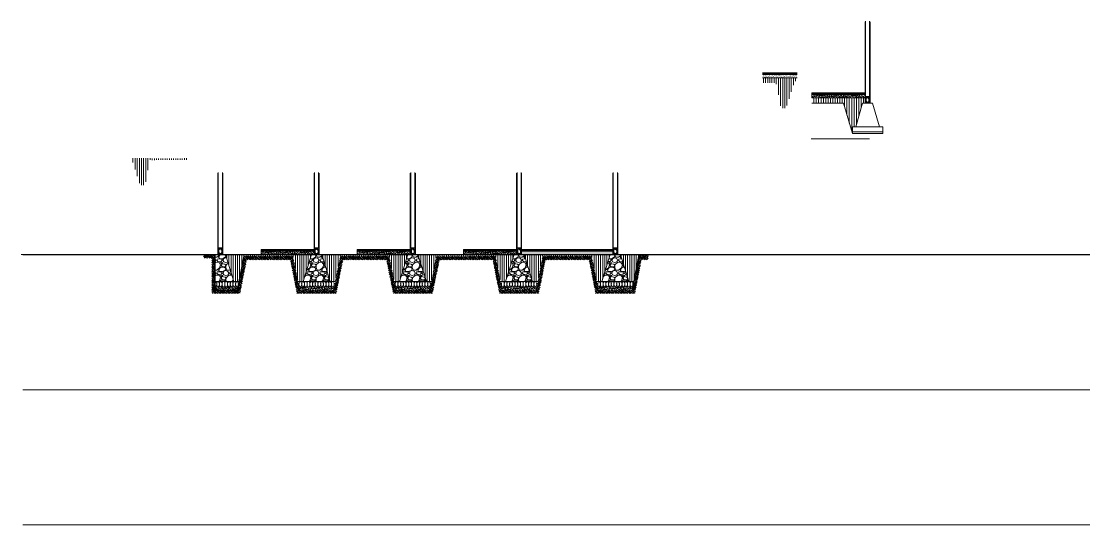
# Model space of a CAD drawing. Header units: millimetres. Extents: x -12161372 to 46643, y -9506984 to 15358.
# Drawn here: x 26982 to 30129, y 939 to 2430 of the extents above; entities that cross this region are included whole.
import ezdxf

# ---------------------------------------------------------------- set-up
doc = ezdxf.new("R2010")
doc.units = ezdxf.units.MM
for name, color, linetype, lineweight in [('as', 7, 'Continuous', 0), ('hatch', 7, 'Continuous', 5), ('pondasi', 7, 'Continuous', 13)]:
    doc.layers.add(name, color=color, linetype=linetype, lineweight=lineweight)
doc.layers.add('NOITHAT', color=21, linetype='Continuous')
doc.linetypes.add('BATTING', pattern='A,0.00254,-2.54,[134,ltypeshp.shx,S=2.54,R=0,X=-2.54,Y=0],-5.08,[134,ltypeshp.shx,S=2.54,R=180,X=2.54,Y=0],-2.54', length=10.16254)

msp = doc.modelspace()

# ---------------------------------------------------------------- hatches: boundary and pattern name
at = {"layer": 'as', "ltscale": 10}
h = msp.add_hatch(dxfattribs=at)
h.set_pattern_fill('AR-SAND', color=256, scale=0.1)
h.set_pattern_definition([(37.5, (0, -2324.4305), (-0.16000313, 4.89413237), [0, -3.8608, 0, -4.318, 0, -4.1275]), (7.5, (0, -2324.4305), (4.4952328, 7.168251), [0, -2.0828, 0, -3.4798, 0, -1.3335]), (327.5, (-3.124, -2324.4305), (7.9099237, 0.01437185), [0, -1.27, 0, -4.572, 0, -5.969]), (317.5, (-3.124, -2324.4305), (7.6355645, 2.2292932), [0, -0.635, 0, -2.9972, 0, -3.429])])
h.paths.add_polyline_path([(29481.384, 2203.409), (29481.384, 2207.409), (29481.384, 2213.409), (29324.238, 2213.409), (29324.238, 2203.409)])
h = msp.add_hatch(dxfattribs=at)
h.set_pattern_fill('ANSI31', color=256, scale=2.2, angle=45)
h.set_pattern_definition([(90, (0, -2324.4305), (-6.985, 9e-16), [])])
h.paths.add_polyline_path([(29324.238, 2203.409), (29324.238, 2187.409), (29417.585, 2187.409), (29443.884, 2097.409), (29443.884, 2117.409), (29453.884, 2117.409), (29473.884, 2187.409), (29481.384, 2187.409), (29481.384, 2203.409)])
h = msp.add_hatch(dxfattribs=at)
h.set_pattern_fill('AR-SAND', color=256, scale=0.1)
h.set_pattern_definition([(37.5, (-1631.9462, -2788.8202), (-0.16000313, 4.89413237), [0, -3.8608, 0, -4.318, 0, -4.1275]), (7.5, (-1631.946, -2788.82), (4.4952328, 7.168251), [0, -2.0828, 0, -3.4798, 0, -1.3335]), (327.5, (-1635.0704, -2788.8202), (7.9099237, 0.01437185), [0, -1.27, 0, -4.572, 0, -5.969]), (317.5, (-1635.0704, -2788.82), (7.6355645, 2.2292932), [0, -0.635, 0, -2.9972, 0, -3.429])])
h.paths.add_polyline_path([(27849.438, 1739.019), (27849.438, 1743.019), (27849.438, 1749.019), (27692.292, 1749.019), (27692.292, 1739.019)])
h = msp.add_hatch(dxfattribs=at)
h.set_pattern_fill('AR-SAND', color=256, scale=0.1)
h.set_pattern_definition([(37.5, (-1346.9462, -2788.8202), (-0.16000313, 4.89413237), [0, -3.8608, 0, -4.318, 0, -4.1275]), (7.5, (-1346.946, -2788.82), (4.4952328, 7.168251), [0, -2.0828, 0, -3.4798, 0, -1.3335]), (327.5, (-1350.0704, -2788.8202), (7.9099237, 0.01437185), [0, -1.27, 0, -4.572, 0, -5.969]), (317.5, (-1350.0704, -2788.82), (7.6355645, 2.2292932), [0, -0.635, 0, -2.9972, 0, -3.429])])
h.paths.add_polyline_path([(28134.438, 1739.019), (28134.438, 1743.019), (28134.438, 1749.019), (27977.292, 1749.019), (27977.292, 1739.019)])
h = msp.add_hatch(dxfattribs=at)
h.set_pattern_fill('ANSI31', color=256, scale=2, angle=45)
h.set_pattern_definition([(90, (-599.777, -2324.4305), (-6.35, 1e-15), [])])
h.paths.add_polyline_path([(28211.938, 1739.019), (28156.938, 1739.019), (28181.938, 1659.019), (28196.7, 1659.019)])
h = msp.add_hatch(dxfattribs=at)
h.set_pattern_fill('AR-SAND', color=256, scale=0.1)
h.set_pattern_definition([(37.5, (-1032.1694, -2788.8202), (-0.16000313, 4.89413237), [0, -3.8608, 0, -4.318, 0, -4.1275]), (7.5, (-1032.1694, -2788.82), (4.4952328, 7.168251), [0, -2.0828, 0, -3.4798, 0, -1.3335]), (327.5, (-1035.2936, -2788.8202), (7.9099237, 0.01437185), [0, -1.27, 0, -4.572, 0, -5.969]), (317.5, (-1035.2936, -2788.82), (7.6355645, 2.2292932), [0, -0.635, 0, -2.9972, 0, -3.429])])
h.paths.add_polyline_path([(28449.215, 1739.019), (28449.215, 1743.019), (28449.215, 1749.019), (28292.068, 1749.019), (28292.068, 1739.019)])
h = msp.add_hatch(dxfattribs=at)
h.set_pattern_fill('AR-SAND', color=256, scale=0.1)
h.set_pattern_definition([(37.5, (-747.1694, -2788.8202), (-0.16000313, 4.89413237), [0, -3.8608, 0, -4.318, 0, -4.1275]), (7.5, (-747.1694, -2788.82), (4.4952328, 7.168251), [0, -2.0828, 0, -3.4798, 0, -1.3335]), (327.5, (-750.2936, -2788.8202), (7.9099237, 0.01437185), [0, -1.27, 0, -4.572, 0, -5.969]), (317.5, (-750.2936, -2788.82), (7.6355645, 2.2292932), [0, -0.635, 0, -2.9972, 0, -3.429])])
h.paths.add_polyline_path([(28734.215, 1739.019), (28734.215, 1743.019), (28734.215, 1749.019), (28464.215, 1749.028), (28464.215, 1739.028)])
h = msp.add_hatch(dxfattribs=at)
h.set_pattern_fill('ANSI31', color=256, scale=2, angle=45)
h.set_pattern_definition([(90, (0, -2324.4305), (-6.35, 1e-15), [])])
h.paths.add_polyline_path([(28811.715, 1739.019), (28756.715, 1739.019), (28781.715, 1659.019), (28796.476, 1659.019)])
at = {"layer": 'hatch'}
h = msp.add_hatch(color=256, dxfattribs=at)
h.dxf.hatch_style = 1
h.paths.add_polyline_path([(29280.125, 2277.363), (29178.125, 2277.363), (29178.125, 2275.363), (29280.125, 2275.363)])
h = msp.add_hatch(dxfattribs=at)
h.set_pattern_fill('AR-SAND', color=256, scale=0.1)
h.set_pattern_definition([(37.5, (22544.522, 2159.557), (-0.1600031, 4.8941324), [0, -3.8608, 0, -4.318, 0, -4.1275]), (7.5, (22544.522, 2159.557), (4.495233, 7.168251), [0, -2.0828, 0, -3.4798, 0, -1.3335]), (327.5, (22541.3978, 2159.557), (7.9099237, 0.0143718), [0, -1.27, 0, -4.572, 0, -5.969]), (317.5, (22541.398, 2159.557), (7.6355645, 2.229293), [0, -0.635, 0, -2.9972, 0, -3.429])])
h.paths.add_polyline_path([(29280.125, 2272.363), (29178.125, 2272.363), (29178.125, 2262.363), (29280.125, 2262.363)])
h = msp.add_hatch(dxfattribs=at)
h.set_pattern_fill('ANSI31', color=256, scale=2, angle=45)
h.set_pattern_definition([(90, (22544.522, 2159.557), (-6.35, 0), [])])
h.paths.add_polyline_path([(29217.625, 2247.363), (29178.125, 2247.363), (29178.125, 2262.363), (29280.125, 2262.363), (29280.125, 2252.363), (29272.625, 2252.363), (29247.625, 2172.363), (29232.625, 2172.363)])
at = {"layer": 'pondasi', "ltscale": 0.8}
h = msp.add_hatch(dxfattribs=at)
h.set_pattern_fill('ANSI31', color=256, scale=2, angle=45)
h.set_pattern_definition([(90, (17610.036, -15573.502), (-6.35, 0), [])])
h.paths.add_polyline_path([(27333.956, 1944.26), (27348.956, 1944.26), (27363.956, 2024.26), (27308.956, 2024.26)])
h.paths.add_polyline_path([(27363.956, 2019.26), (27471.604, 2019.287), (27471.595, 2024.26), (27361.719, 2023.527)])
at = {"layer": 'pondasi'}
h = msp.add_hatch(dxfattribs=at)
h.set_pattern_fill('EARTH', color=256, scale=1.5, angle=45)
h.set_pattern_definition([(45, (21886.144, 2594.348), (0, 13.470384), [9.525, -9.525]), (45, (21883.619, 2596.874), (0, 13.470384), [9.525, -9.525]), (45, (21881.093, 2599.4), (0, 13.470384), [9.525, -9.525]), (135, (21881.093, 2601.083), (-13.470384, 0), [9.525, -9.525]), (135, (21883.619, 2603.609), (-13.470384, 0), [9.525, -9.525]), (135, (21886.144, 2606.135), (-13.470384, 0), [9.525, -9.525])])
h.paths.add_polyline_path([(27649.913, 1724.019), (27740.232, 1723.931), (27738.214, 1734.019), (27641.715, 1734.019), (27621.715, 1634.019), (27556.715, 1634.019), (27556.715, 1739.019), (27521.715, 1739.019), (27521.715, 1729.019), (27546.715, 1729.019), (27546.715, 1624.019), (27629.913, 1624.019)])
h = msp.add_hatch(dxfattribs=at)
h.set_pattern_fill('GRAVEL', color=256, scale=1.5)
h.set_pattern_definition([(228.01279, (23614.8746, 1684.3133), (-304.8, -342.9), [5.12582, -507.45725]), (184.96974, (23611.4456, 1680.5033), (457.1999998, 38.1000022), [8.79607, -870.81073]), (132.51045, (23602.6826, 1679.7413), (381.0000002, -419.0999999), [6.20222, -614.02084]), (267.27369, (23587.8236, 1670.2163), (38.1000001, 762), [8.01007, -792.99656]), (292.833654, (23587.4426, 1662.2153), (-190.5, 457.2), [7.8545, -777.59712]), (357.27369, (23590.4906, 1654.9763), (-762, 38.1000001), [8.01007, -792.99656]), (37.69424, (23598.4916, 1654.5953), (-495.3, -381.00000003), [10.5929, -1048.69673]), (72.25533, (23606.8736, 1661.0723), (266.70000007, 838.2), [10.0008, -990.07885]), (121.429566, (23609.9216, 1670.5973), (-304.80000004, 495.3), [8.0372, -795.6832]), (175.23636, (23605.7306, 1677.4553), (419.1, -38.1), [9.1757, -449.60905]), (222.397438, (23596.5866, 1678.2173), (-457.2, -419.1), [11.86617, -1174.7516]), (138.81407, (23625.5426, 1669.8353), (-266.7, 228.6), [4.05007, -400.9585]), (171.469234, (23622.4946, 1672.5023), (495.3, -76.1999999), [7.70523, -762.8196]), (225, (23614.875, 1673.645), (-5e-15, -38.1), [5.38814, -48.4934]), (203.19859, (23612.2076, 1678.2173), (190.5, 76.2), [2.90162, -287.25934]), (291.8014, (23609.5406, 1677.074), (-38.1, 114.3), [4.1035, -201.0713]), (30.96376, (23611.0646, 1673.264), (114.3, 76.2), [6.6648, -215.49447]), (161.56505, (23616.78, 1676.693), (76.2, -38.1), [4.8193, -115.66347]), (16.38954, (23587.4426, 1677.0743), (381, 114.3), [6.75132, -668.3824]), (70.346176, (23593.9196, 1678.9793), (-152.4, -419.1), [5.66398, -560.73324]), (293.19859, (23616.7796, 1684.3133), (-76.2, 190.5), [5.8032, -284.35775]), (343.61046, (23619.0656, 1678.9793), (-381, 114.3), [6.75132, -668.3824]), (339.44395, (23587.4426, 1653.4523), (-190.5, 76.2), [6.51053, -319.016]), (294.77514, (23593.5386, 1651.1663), (-190.5000002, 419.0999999), [5.45508, -540.0539]), (66.80141, (23617.1606, 1646.2133), (76.2, 190.5), [5.8032, -284.35775]), (17.354025, (23619.4466, 1651.5473), (-495.3, -152.4), [6.38674, -632.28564]), (69.44395, (23598.4916, 1646.2133), (-76.2, -190.5), [3.25526, -322.27128]), (101.30993, (23614.875, 1646.213), (-38.1, 152.4), [1.94272, -192.32992]), (165.96376, (23614.494, 1648.118), (114.3, -38.1), [7.8545, -149.23582]), (186.009006, (23606.8736, 1650.0233), (381, 38.1), [7.279, -720.62047]), (303.69007, (23611.065, 1669.835), (-38.1, 76.2), [5.49486, -131.87665]), (353.157227, (23614.1126, 1665.2633), (647.7, -76.19999997), [9.59335, -949.74014]), (60.9454, (23623.6376, 1664.1203), (-152.4, -266.7), [3.92262, -388.3409]), (90, (23625.543, 1667.55), (-38.1, 38.1), [2.286, -35.814]), (120.25644, (23606.1116, 1651.1663), (152.4, -266.7), [5.293, -524.0091]), (48.01279, (23603.4446, 1655.7383), (304.8, 342.9), [10.25164, -502.33143]), (0, (23610.303, 1663.36), (38.1, 38.1), [9.906, -28.194]), (325.304846, (23620.2086, 1663.3583), (381.0000001, -266.6999998), [6.02414, -596.38975]), (254.0546, (23625.1616, 1659.929), (-38.1, -152.4), [5.54744, -271.82475]), (207.645975, (23623.6376, 1654.5953), (-723.9, -380.99999995), [9.03218, -894.18697]), (175.42608, (23615.6366, 1650.4043), (-495.3, 38.1), [9.55544, -945.9877])])
h.paths.add_polyline_path([(27556.715, 1739.019), (27586.715, 1739.019), (27611.715, 1659.019), (27556.715, 1659.019)])
at = {"layer": 'pondasi', "ltscale": 0.8}
h = msp.add_hatch(dxfattribs=at)
h.set_pattern_fill('ANSI31', color=256, scale=2, angle=45)
h.set_pattern_definition([(90, (17887.971, -15859.047), (-6.35, 0), [])])
h.paths.add_polyline_path([(27611.891, 1658.715), (27626.891, 1658.715), (27641.891, 1738.715), (27586.891, 1738.715)])
h.paths.add_polyline_path([(27642.282, 1734.778), (27749.54, 1733.743), (27749.53, 1738.715), (27640.045, 1739.045)])
at = {"layer": 'pondasi'}
h = msp.add_hatch(dxfattribs=at)
h.set_pattern_fill('ANSI31', color=256, scale=2, angle=45)
h.set_pattern_definition([(90, (21113.8347, 1646.213), (-6.35, 0), [])])
h.paths.add_polyline_path([(27786.938, 1734.019), (27641.512, 1734.019), (27641.512, 1739.019), (27849.438, 1739.019), (27841.938, 1739.019), (27816.938, 1659.019), (27801.938, 1659.019)])
h = msp.add_hatch(dxfattribs=at)
h.set_pattern_fill('EARTH', color=256, scale=1.5, angle=45)
h.set_pattern_definition([(45, (21421.367, 2594.348), (0, 13.470384), [9.525, -9.525]), (45, (21418.842, 2596.874), (0, 13.470384), [9.525, -9.525]), (45, (21416.316, 2599.4), (0, 13.470384), [9.525, -9.525]), (135, (21416.316, 2601.083), (-13.470384, 0), [9.525, -9.525]), (135, (21418.842, 2603.609), (-13.470384, 0), [9.525, -9.525]), (135, (21421.367, 2606.135), (-13.470384, 0), [9.525, -9.525])])
h.paths.add_polyline_path([(27935.136, 1724.019), (27938.955, 1723.931), (27936.938, 1734.019), (27926.938, 1734.019), (27906.938, 1634.019), (27806.938, 1634.019), (27786.938, 1734.019), (27738.188, 1734.019), (27738.188, 1724.019), (27778.74, 1724.019), (27798.74, 1624.019), (27915.136, 1624.019)])
h = msp.add_hatch(dxfattribs=at)
h.set_pattern_fill('GRAVEL', color=256, scale=1.5)
h.set_pattern_definition([(228.012788, (21291.2667, 1684.3133), (-304.8, -342.9), [5.12582, -507.45725]), (184.96974, (21287.8377, 1680.5033), (457.1999998, 38.10000217), [8.79607, -870.81073]), (132.510447, (21279.0747, 1679.7413), (381.0000002, -419.09999985), [6.20222, -614.02084]), (267.27369, (21264.2157, 1670.2163), (38.1000001, 762), [8.01007, -792.99656]), (292.833654, (21263.8347, 1662.2153), (-190.5, 457.2), [7.8545, -777.59712]), (357.27369, (21266.8827, 1654.9763), (-762, 38.1000001), [8.01007, -792.99656]), (37.69424, (21274.8837, 1654.5953), (-495.29999998, -381.00000003), [10.5929, -1048.69673]), (72.255328, (21283.2657, 1661.0723), (266.70000007, 838.19999998), [10.0008, -990.07885]), (121.429566, (21286.3137, 1670.5973), (-304.80000004, 495.29999997), [8.0372, -795.68319]), (175.23636, (21282.1227, 1677.4553), (419.1, -38.1), [9.1757, -449.60905]), (222.397438, (21272.9787, 1678.2173), (-457.19999999, -419.10000002), [11.86617, -1174.75159]), (138.814075, (21301.9347, 1669.8353), (-266.7, 228.6), [4.05007, -400.95849]), (171.469234, (21298.8867, 1672.5023), (495.3, -76.1999999), [7.70523, -762.81958]), (225, (21291.267, 1673.645), (-5e-15, -38.1), [5.38814, -48.4934]), (203.19859, (21288.5997, 1678.2173), (190.5, 76.2), [2.90162, -287.25934]), (291.80141, (21285.933, 1677.074), (-38.1, 114.3), [4.10348, -201.0713]), (30.96376, (21287.4567, 1673.264), (114.3, 76.2), [6.6648, -215.49447]), (161.56505, (21293.172, 1676.693), (76.2, -38.1), [4.8193, -115.66347]), (16.38954, (21263.8347, 1677.0743), (381, 114.3), [6.75132, -668.3824]), (70.346176, (21270.3117, 1678.9793), (-152.4, -419.1), [5.66398, -560.73324]), (293.19859, (21293.1717, 1684.3133), (-76.2, 190.5), [5.8032, -284.35775]), (343.61046, (21295.4577, 1678.9793), (-381, 114.3), [6.75132, -668.3824]), (339.443955, (21263.8347, 1653.4523), (-190.5, 76.2), [6.51053, -319.01601]), (294.77514, (21269.9307, 1651.1663), (-190.5000002, 419.0999999), [5.45508, -540.0539]), (66.80141, (21293.5527, 1646.2133), (76.2, 190.5), [5.8032, -284.35775]), (17.354025, (21295.8387, 1651.5473), (-495.3, -152.4), [6.38674, -632.28564]), (69.443955, (21274.8837, 1646.2133), (-76.2, -190.5), [3.25526, -322.27128]), (101.30993, (21291.267, 1646.213), (-38.1, 152.4), [1.94272, -192.32992]), (165.96376, (21290.886, 1648.118), (114.3, -38.1), [7.8545, -149.23582]), (186.009006, (21283.2657, 1650.0233), (381, 38.1), [7.279, -720.62047]), (303.69007, (21287.457, 1669.835), (-38.1, 76.2), [5.49486, -131.87665]), (353.157227, (21290.5047, 1665.2633), (647.7, -76.19999997), [9.59335, -949.74014]), (60.945396, (21300.0297, 1664.1203), (-152.4, -266.7), [3.92262, -388.34088]), (90, (21301.935, 1667.55), (-38.1, 38.1), [2.286, -35.814]), (120.256437, (21282.5037, 1651.1663), (152.4, -266.7), [5.293, -524.00911]), (48.012787, (21279.8367, 1655.7383), (304.8, 342.9), [10.25164, -502.33143]), (0, (21286.695, 1663.36), (38.1, 38.1), [9.906, -28.194]), (325.304846, (21296.6007, 1663.3583), (381.00000014, -266.6999998), [6.02414, -596.38975]), (254.0546, (21301.5537, 1659.929), (-38.1, -152.4), [5.54744, -271.82475]), (207.645975, (21300.0297, 1654.5953), (-723.90000003, -380.99999995), [9.03218, -894.18697]), (175.42608, (21292.0287, 1650.4043), (-495.3, 38.1), [9.55544, -945.9877])])
h.paths.add_polyline_path([(27816.938, 1659.019), (27896.938, 1659.019), (27871.938, 1739.019), (27841.938, 1739.019)])
at = {"layer": 'pondasi', "ltscale": 0.8}
h = msp.add_hatch(dxfattribs=at)
h.set_pattern_fill('ANSI31', color=256, scale=2, angle=45)
h.set_pattern_definition([(90, (18173.018, -15858.743), (-6.35, 0), [])])
h.paths.add_polyline_path([(27896.938, 1659.019), (27911.938, 1659.019), (27926.938, 1739.019), (27871.938, 1739.019)])
h.paths.add_polyline_path([(27926.938, 1734.019), (28034.586, 1734.047), (28034.577, 1739.019), (27924.701, 1738.286)])
at = {"layer": 'pondasi'}
h = msp.add_hatch(dxfattribs=at)
h.set_pattern_fill('EARTH', color=256, scale=1.5, angle=45)
h.set_pattern_definition([(45, (21706.367, 2594.348), (0, 13.470384), [9.525, -9.525]), (45, (21703.842, 2596.874), (0, 13.470384), [9.525, -9.525]), (45, (21701.316, 2599.4), (0, 13.470384), [9.525, -9.525]), (135, (21701.316, 2601.083), (-13.470384, 0), [9.525, -9.525]), (135, (21703.842, 2603.609), (-13.470384, 0), [9.525, -9.525]), (135, (21706.367, 2606.135), (-13.470384, 0), [9.525, -9.525])])
h.paths.add_polyline_path([(28221.162, 1724.18), (28219.291, 1723.83), (28239.029, 1724.005), (28209.178, 1724.531), (28191.938, 1634.019), (28091.938, 1634.019), (28071.938, 1734.019), (27935.316, 1734.019), (27935.316, 1724.019), (28063.74, 1724.019), (28083.74, 1624.019), (28200.136, 1624.019)])
h = msp.add_hatch(dxfattribs=at)
h.set_pattern_fill('ANSI31', color=256, scale=2, angle=45)
h.set_pattern_definition([(90, (21398.8347, 1646.213), (-6.35, 0), [])])
h.paths.add_polyline_path([(28071.938, 1734.019), (28032.438, 1734.019), (28032.438, 1739.019), (28134.438, 1739.019), (28126.938, 1739.019), (28101.938, 1659.019), (28086.938, 1659.019)])
h = msp.add_hatch(dxfattribs=at)
h.set_pattern_fill('GRAVEL', color=256, scale=1.5)
h.set_pattern_definition([(228.012788, (21576.2667, 1684.3133), (-304.8, -342.9), [5.12582, -507.45725]), (184.96974, (21572.8377, 1680.5033), (457.1999998, 38.10000217), [8.79607, -870.81073]), (132.510447, (21564.0747, 1679.7413), (381.0000002, -419.09999985), [6.20222, -614.02084]), (267.27369, (21549.2157, 1670.2163), (38.1000001, 762), [8.01007, -792.99656]), (292.833654, (21548.8347, 1662.2153), (-190.5, 457.2), [7.8545, -777.59712]), (357.27369, (21551.8827, 1654.9763), (-762, 38.1000001), [8.01007, -792.99656]), (37.69424, (21559.8837, 1654.5953), (-495.29999998, -381.00000003), [10.5929, -1048.69673]), (72.255328, (21568.2657, 1661.0723), (266.70000007, 838.19999998), [10.0008, -990.07885]), (121.429566, (21571.3137, 1670.5973), (-304.80000004, 495.29999997), [8.0372, -795.68319]), (175.23636, (21567.1227, 1677.4553), (419.1, -38.1), [9.1757, -449.60905]), (222.397438, (21557.9787, 1678.2173), (-457.19999999, -419.10000002), [11.86617, -1174.75159]), (138.814075, (21586.9347, 1669.8353), (-266.7, 228.6), [4.05007, -400.95849]), (171.469234, (21583.8867, 1672.5023), (495.3, -76.1999999), [7.70523, -762.81958]), (225, (21576.267, 1673.645), (-5e-15, -38.1), [5.38814, -48.4934]), (203.19859, (21573.5997, 1678.2173), (190.5, 76.2), [2.90162, -287.25934]), (291.80141, (21570.933, 1677.074), (-38.1, 114.3), [4.10348, -201.0713]), (30.96376, (21572.4567, 1673.264), (114.3, 76.2), [6.6648, -215.49447]), (161.56505, (21578.172, 1676.693), (76.2, -38.1), [4.8193, -115.66347]), (16.38954, (21548.8347, 1677.0743), (381, 114.3), [6.75132, -668.3824]), (70.346176, (21555.3117, 1678.9793), (-152.4, -419.1), [5.66398, -560.73324]), (293.19859, (21578.1717, 1684.3133), (-76.2, 190.5), [5.8032, -284.35775]), (343.61046, (21580.4577, 1678.9793), (-381, 114.3), [6.75132, -668.3824]), (339.443955, (21548.8347, 1653.4523), (-190.5, 76.2), [6.51053, -319.01601]), (294.77514, (21554.9307, 1651.1663), (-190.5000002, 419.0999999), [5.45508, -540.0539]), (66.80141, (21578.5527, 1646.2133), (76.2, 190.5), [5.8032, -284.35775]), (17.354025, (21580.8387, 1651.5473), (-495.3, -152.4), [6.38674, -632.28564]), (69.443955, (21559.8837, 1646.2133), (-76.2, -190.5), [3.25526, -322.27128]), (101.30993, (21576.267, 1646.213), (-38.1, 152.4), [1.94272, -192.32992]), (165.96376, (21575.886, 1648.118), (114.3, -38.1), [7.8545, -149.23582]), (186.009006, (21568.2657, 1650.0233), (381, 38.1), [7.279, -720.62047]), (303.69007, (21572.457, 1669.835), (-38.1, 76.2), [5.49486, -131.87665]), (353.157227, (21575.5047, 1665.2633), (647.7, -76.19999997), [9.59335, -949.74014]), (60.945396, (21585.0297, 1664.1203), (-152.4, -266.7), [3.92262, -388.34088]), (90, (21586.935, 1667.55), (-38.1, 38.1), [2.286, -35.814]), (120.256437, (21567.5037, 1651.1663), (152.4, -266.7), [5.293, -524.00911]), (48.012787, (21564.8367, 1655.7383), (304.8, 342.9), [10.25164, -502.33143]), (0, (21571.695, 1663.36), (38.1, 38.1), [9.906, -28.194]), (325.304846, (21581.6007, 1663.3583), (381.00000014, -266.6999998), [6.02414, -596.38975]), (254.0546, (21586.5537, 1659.929), (-38.1, -152.4), [5.54744, -271.82475]), (207.645975, (21585.0297, 1654.5953), (-723.90000003, -380.99999995), [9.03218, -894.18697]), (175.42608, (21577.0287, 1650.4043), (-495.3, 38.1), [9.55544, -945.9877])])
h.paths.add_polyline_path([(28101.938, 1659.019), (28181.938, 1659.019), (28156.938, 1739.019), (28126.938, 1739.019)])
h = msp.add_hatch(dxfattribs=at)
h.set_pattern_fill('EARTH', color=256, scale=1.5, angle=45)
h.set_pattern_definition([(45, (22021.144, 2594.348), (0, 13.470384), [9.525, -9.525]), (45, (22018.619, 2596.874), (0, 13.470384), [9.525, -9.525]), (45, (22016.093, 2599.4), (0, 13.470384), [9.525, -9.525]), (135, (22016.093, 2601.083), (-13.470384, 0), [9.525, -9.525]), (135, (22018.619, 2603.609), (-13.470384, 0), [9.525, -9.525]), (135, (22021.144, 2606.135), (-13.470384, 0), [9.525, -9.525])])
h.paths.add_polyline_path([(28534.913, 1724.019), (28538.732, 1723.931), (28536.715, 1734.019), (28526.715, 1734.019), (28506.715, 1634.019), (28406.715, 1634.019), (28386.715, 1734.019), (28210.963, 1733.904), (28210.186, 1723.701), (28378.517, 1724.019), (28398.517, 1624.019), (28514.913, 1624.019)])
h = msp.add_hatch(dxfattribs=at)
h.set_pattern_fill('ANSI31', color=256, scale=2, angle=45)
h.set_pattern_definition([(90, (21713.6115, 1646.213), (-6.35, 0), [])])
h.paths.add_polyline_path([(28386.715, 1734.019), (28211.938, 1734.019), (28211.938, 1739.019), (28449.215, 1739.019), (28441.715, 1739.019), (28416.715, 1659.019), (28401.715, 1659.019)])
h = msp.add_hatch(dxfattribs=at)
h.set_pattern_fill('GRAVEL', color=256, scale=1.5)
h.set_pattern_definition([(228.012788, (21891.0435, 1684.3133), (-304.8, -342.9), [5.12582, -507.45725]), (184.96974, (21887.6145, 1680.5033), (457.1999998, 38.10000217), [8.79607, -870.81073]), (132.510447, (21878.8515, 1679.7413), (381.0000002, -419.09999985), [6.20222, -614.02084]), (267.27369, (21863.9925, 1670.2163), (38.1000001, 762), [8.01007, -792.99656]), (292.833654, (21863.6115, 1662.2153), (-190.5, 457.2), [7.8545, -777.59712]), (357.27369, (21866.6595, 1654.9763), (-762, 38.1000001), [8.01007, -792.99656]), (37.69424, (21874.6605, 1654.5953), (-495.29999998, -381.00000003), [10.5929, -1048.69673]), (72.255328, (21883.0425, 1661.0723), (266.70000007, 838.19999998), [10.0008, -990.07885]), (121.429566, (21886.0905, 1670.5973), (-304.80000004, 495.29999997), [8.0372, -795.68319]), (175.23636, (21881.8995, 1677.4553), (419.1, -38.1), [9.1757, -449.60905]), (222.397438, (21872.7555, 1678.2173), (-457.19999999, -419.10000002), [11.86617, -1174.75159]), (138.814075, (21901.7115, 1669.8353), (-266.7, 228.6), [4.05007, -400.95849]), (171.469234, (21898.6635, 1672.5023), (495.3, -76.1999999), [7.70523, -762.81958]), (225, (21891.044, 1673.645), (-5e-15, -38.1), [5.38814, -48.4934]), (203.19859, (21888.3765, 1678.2173), (190.5, 76.2), [2.90162, -287.25934]), (291.80141, (21885.7095, 1677.074), (-38.1, 114.3), [4.10348, -201.0713]), (30.96376, (21887.2335, 1673.264), (114.3, 76.2), [6.6648, -215.49447]), (161.56505, (21892.949, 1676.693), (76.2, -38.1), [4.8193, -115.66347]), (16.38954, (21863.6115, 1677.0743), (381, 114.3), [6.75132, -668.3824]), (70.346176, (21870.0885, 1678.9793), (-152.4, -419.1), [5.66398, -560.73324]), (293.19859, (21892.9485, 1684.3133), (-76.2, 190.5), [5.8032, -284.35775]), (343.61046, (21895.2345, 1678.9793), (-381, 114.3), [6.75132, -668.3824]), (339.443955, (21863.6115, 1653.4523), (-190.5, 76.2), [6.51053, -319.01601]), (294.77514, (21869.7075, 1651.1663), (-190.5000002, 419.0999999), [5.45508, -540.0539]), (66.80141, (21893.3295, 1646.2133), (76.2, 190.5), [5.8032, -284.35775]), (17.354025, (21895.6155, 1651.5473), (-495.3, -152.4), [6.38674, -632.28564]), (69.443955, (21874.6605, 1646.2133), (-76.2, -190.5), [3.25526, -322.27128]), (101.30993, (21891.0435, 1646.213), (-38.1, 152.4), [1.94272, -192.32992]), (165.96376, (21890.663, 1648.118), (114.3, -38.1), [7.8545, -149.23582]), (186.009006, (21883.0425, 1650.0233), (381, 38.1), [7.279, -720.62047]), (303.69007, (21887.234, 1669.835), (-38.1, 76.2), [5.49486, -131.87665]), (353.157227, (21890.2815, 1665.2633), (647.7, -76.19999997), [9.59335, -949.74014]), (60.945396, (21899.8065, 1664.1203), (-152.4, -266.7), [3.92262, -388.34088]), (90, (21901.71, 1667.55), (-38.1, 38.1), [2.286, -35.814]), (120.256437, (21882.2805, 1651.1663), (152.4, -266.7), [5.293, -524.00911]), (48.012787, (21879.6135, 1655.7383), (304.8, 342.9), [10.25164, -502.33143]), (0, (21886.47, 1663.36), (38.1, 38.1), [9.906, -28.194]), (325.304846, (21896.3775, 1663.3583), (381.00000014, -266.6999998), [6.02414, -596.38975]), (254.0546, (21901.3305, 1659.929), (-38.1, -152.4), [5.54744, -271.82475]), (207.645975, (21899.8065, 1654.5953), (-723.90000003, -380.99999995), [9.03218, -894.18697]), (175.42608, (21891.8055, 1650.4043), (-495.3, 38.1), [9.55544, -945.9877])])
h.paths.add_polyline_path([(28416.715, 1659.019), (28496.715, 1659.019), (28471.715, 1739.019), (28441.715, 1739.019)])
at = {"layer": 'pondasi', "ltscale": 0.8}
h = msp.add_hatch(dxfattribs=at)
h.set_pattern_fill('ANSI31', color=256, scale=2, angle=45)
h.set_pattern_definition([(90, (18772.795, -15858.743), (-6.35, 0), [])])
h.paths.add_polyline_path([(28496.715, 1659.019), (28511.715, 1659.019), (28526.715, 1739.019), (28471.715, 1739.019)])
h.paths.add_polyline_path([(28526.715, 1734.019), (28634.363, 1734.047), (28634.354, 1739.019), (28524.478, 1738.286)])
at = {"layer": 'pondasi'}
h = msp.add_hatch(dxfattribs=at)
h.set_pattern_fill('EARTH', color=256, scale=1.5, angle=45)
h.set_pattern_definition([(45, (22306.144, 2594.348), (0, 13.470384), [9.525, -9.525]), (45, (22303.619, 2596.874), (0, 13.470384), [9.525, -9.525]), (45, (22301.093, 2599.4), (0, 13.470384), [9.525, -9.525]), (135, (22301.093, 2601.083), (-13.470384, 0), [9.525, -9.525]), (135, (22303.619, 2603.609), (-13.470384, 0), [9.525, -9.525]), (135, (22306.144, 2606.135), (-13.470384, 0), [9.525, -9.525])])
h.paths.add_polyline_path([(28819.068, 1724.18), (28838.622, 1723.83), (28838.806, 1739.019), (28811.715, 1739.019), (28791.715, 1634.019), (28691.715, 1634.019), (28671.715, 1734.019), (28535.092, 1734.019), (28535.092, 1724.019), (28663.517, 1724.019), (28683.517, 1624.019), (28799.913, 1624.019)])
h = msp.add_hatch(dxfattribs=at)
h.set_pattern_fill('ANSI31', color=256, scale=2, angle=45)
h.set_pattern_definition([(90, (21998.6115, 1646.213), (-6.35, 0), [])])
h.paths.add_polyline_path([(28671.715, 1734.019), (28632.215, 1734.019), (28632.215, 1739.019), (28734.215, 1739.019), (28726.715, 1739.019), (28701.715, 1659.019), (28686.715, 1659.019)])
h = msp.add_hatch(dxfattribs=at)
h.set_pattern_fill('GRAVEL', color=256, scale=1.5)
h.set_pattern_definition([(228.012788, (22176.0435, 1684.3133), (-304.8, -342.9), [5.12582, -507.45725]), (184.96974, (22172.6145, 1680.5033), (457.1999998, 38.10000217), [8.79607, -870.81073]), (132.510447, (22163.8515, 1679.7413), (381.0000002, -419.09999985), [6.20222, -614.02084]), (267.27369, (22148.9925, 1670.2163), (38.1000001, 762), [8.01007, -792.99656]), (292.833654, (22148.6115, 1662.2153), (-190.5, 457.2), [7.8545, -777.59712]), (357.27369, (22151.6595, 1654.9763), (-762, 38.1000001), [8.01007, -792.99656]), (37.69424, (22159.6605, 1654.5953), (-495.29999998, -381.00000003), [10.5929, -1048.69673]), (72.255328, (22168.0425, 1661.0723), (266.70000007, 838.19999998), [10.0008, -990.07885]), (121.429566, (22171.0905, 1670.5973), (-304.80000004, 495.29999997), [8.0372, -795.68319]), (175.23636, (22166.8995, 1677.4553), (419.1, -38.1), [9.1757, -449.60905]), (222.397438, (22157.7555, 1678.2173), (-457.19999999, -419.10000002), [11.86617, -1174.75159]), (138.814075, (22186.7115, 1669.8353), (-266.7, 228.6), [4.05007, -400.95849]), (171.469234, (22183.6635, 1672.5023), (495.3, -76.1999999), [7.70523, -762.81958]), (225, (22176.044, 1673.645), (-5e-15, -38.1), [5.38814, -48.4934]), (203.19859, (22173.3765, 1678.2173), (190.5, 76.2), [2.90162, -287.25934]), (291.80141, (22170.7095, 1677.074), (-38.1, 114.3), [4.10348, -201.0713]), (30.96376, (22172.2335, 1673.264), (114.3, 76.2), [6.6648, -215.49447]), (161.56505, (22177.949, 1676.693), (76.2, -38.1), [4.8193, -115.66347]), (16.38954, (22148.6115, 1677.0743), (381, 114.3), [6.75132, -668.3824]), (70.346176, (22155.0885, 1678.9793), (-152.4, -419.1), [5.66398, -560.73324]), (293.19859, (22177.9485, 1684.3133), (-76.2, 190.5), [5.8032, -284.35775]), (343.61046, (22180.2345, 1678.9793), (-381, 114.3), [6.75132, -668.3824]), (339.443955, (22148.6115, 1653.4523), (-190.5, 76.2), [6.51053, -319.01601]), (294.77514, (22154.7075, 1651.1663), (-190.5000002, 419.0999999), [5.45508, -540.0539]), (66.80141, (22178.3295, 1646.2133), (76.2, 190.5), [5.8032, -284.35775]), (17.354025, (22180.6155, 1651.5473), (-495.3, -152.4), [6.38674, -632.28564]), (69.443955, (22159.6605, 1646.2133), (-76.2, -190.5), [3.25526, -322.27128]), (101.30993, (22176.0435, 1646.213), (-38.1, 152.4), [1.94272, -192.32992]), (165.96376, (22175.663, 1648.118), (114.3, -38.1), [7.8545, -149.23582]), (186.009006, (22168.0425, 1650.0233), (381, 38.1), [7.279, -720.62047]), (303.69007, (22172.234, 1669.835), (-38.1, 76.2), [5.49486, -131.87665]), (353.157227, (22175.2815, 1665.2633), (647.7, -76.19999997), [9.59335, -949.74014]), (60.945396, (22184.8065, 1664.1203), (-152.4, -266.7), [3.92262, -388.34088]), (90, (22186.71, 1667.55), (-38.1, 38.1), [2.286, -35.814]), (120.256437, (22167.2805, 1651.1663), (152.4, -266.7), [5.293, -524.00911]), (48.012787, (22164.6135, 1655.7383), (304.8, 342.9), [10.25164, -502.33143]), (0, (22171.47, 1663.36), (38.1, 38.1), [9.906, -28.194]), (325.304846, (22181.3775, 1663.3583), (381.00000014, -266.6999998), [6.02414, -596.38975]), (254.0546, (22186.3305, 1659.929), (-38.1, -152.4), [5.54744, -271.82475]), (207.645975, (22184.8065, 1654.5953), (-723.90000003, -380.99999995), [9.03218, -894.18697]), (175.42608, (22176.8055, 1650.4043), (-495.3, 38.1), [9.55544, -945.9877])])
h.paths.add_polyline_path([(28701.715, 1659.019), (28781.715, 1659.019), (28756.715, 1739.019), (28726.715, 1739.019)])
h = msp.add_hatch(dxfattribs=at)
h.set_pattern_fill('AR-SAND', color=256, scale=0.1)
h.set_pattern_definition([(37.5, (23587.4426, 1646.2133), (-0.160003, 4.8941324), [0, -3.8608, 0, -4.318, 0, -4.1275]), (7.5, (23587.4426, 1646.213), (4.495233, 7.168251), [0, -2.0828, 0, -3.4798, 0, -1.3335]), (327.5, (23584.3184, 1646.2133), (7.9099237, 0.014372), [0, -1.27, 0, -4.572, 0, -5.969]), (317.5, (23584.3184, 1646.213), (7.635565, 2.229293), [0, -0.635, 0, -2.9972, 0, -3.429])])
h.paths.add_polyline_path([(27556.715, 1634.019), (27556.715, 1644.019), (27623.715, 1644.019), (27621.715, 1634.019)])
h = msp.add_hatch(dxfattribs=at)
h.set_pattern_fill('AR-SAND', color=256, scale=0.1)
h.set_pattern_definition([(37.5, (21263.8347, 1646.2133), (-0.1600031, 4.8941324), [0, -3.8608, 0, -4.318, 0, -4.1275]), (7.5, (21263.8347, 1646.213), (4.495233, 7.168251), [0, -2.0828, 0, -3.4798, 0, -1.3335]), (327.5, (21260.7105, 1646.2133), (7.9099237, 0.0143718), [0, -1.27, 0, -4.572, 0, -5.969]), (317.5, (21260.7105, 1646.213), (7.6355645, 2.229293), [0, -0.635, 0, -2.9972, 0, -3.429])])
h.paths.add_polyline_path([(27806.938, 1634.019), (27804.938, 1644.019), (27908.938, 1644.019), (27906.938, 1634.019)])
h = msp.add_hatch(dxfattribs=at)
h.set_pattern_fill('AR-SAND', color=256, scale=0.1)
h.set_pattern_definition([(37.5, (21548.8347, 1646.2133), (-0.1600031, 4.8941324), [0, -3.8608, 0, -4.318, 0, -4.1275]), (7.5, (21548.8347, 1646.213), (4.495233, 7.168251), [0, -2.0828, 0, -3.4798, 0, -1.3335]), (327.5, (21545.7105, 1646.2133), (7.9099237, 0.0143718), [0, -1.27, 0, -4.572, 0, -5.969]), (317.5, (21545.7105, 1646.213), (7.6355645, 2.229293), [0, -0.635, 0, -2.9972, 0, -3.429])])
h.paths.add_polyline_path([(28091.938, 1634.019), (28089.938, 1644.019), (28193.938, 1644.019), (28191.938, 1634.019)])
h = msp.add_hatch(dxfattribs=at)
h.set_pattern_fill('AR-SAND', color=256, scale=0.1)
h.set_pattern_definition([(37.5, (21863.6115, 1646.2133), (-0.1600031, 4.8941324), [0, -3.8608, 0, -4.318, 0, -4.1275]), (7.5, (21863.6115, 1646.213), (4.495233, 7.168251), [0, -2.0828, 0, -3.4798, 0, -1.3335]), (327.5, (21860.4873, 1646.2133), (7.9099237, 0.0143718), [0, -1.27, 0, -4.572, 0, -5.969]), (317.5, (21860.487, 1646.213), (7.6355645, 2.229293), [0, -0.635, 0, -2.9972, 0, -3.429])])
h.paths.add_polyline_path([(28406.715, 1634.019), (28404.715, 1644.019), (28508.715, 1644.019), (28506.715, 1634.019)])
h = msp.add_hatch(dxfattribs=at)
h.set_pattern_fill('AR-SAND', color=256, scale=0.1)
h.set_pattern_definition([(37.5, (22148.6115, 1646.2133), (-0.1600031, 4.8941324), [0, -3.8608, 0, -4.318, 0, -4.1275]), (7.5, (22148.6115, 1646.213), (4.495233, 7.168251), [0, -2.0828, 0, -3.4798, 0, -1.3335]), (327.5, (22145.4873, 1646.2133), (7.9099237, 0.0143718), [0, -1.27, 0, -4.572, 0, -5.969]), (317.5, (22145.487, 1646.213), (7.6355645, 2.229293), [0, -0.635, 0, -2.9972, 0, -3.429])])
h.paths.add_polyline_path([(28691.715, 1634.019), (28689.715, 1644.019), (28793.715, 1644.019), (28791.715, 1634.019)])

# ---------------------------------------------------------------- linework, layer by layer
at = {"layer": 'as', "ltscale": 10}
for p, q in [((29481.384, 2207.409), (29481.384, 2428.566)), ((29482.884, 2207.409), (29482.884, 2430.182)), ((29494.884, 2207.409), (29494.884, 2430.182)), ((29496.384, 2207.409), (29496.384, 2428.566)), ((29481.384, 2218.409), (29324.238, 2218.409)), ((29324.238, 2218.409), (29324.238, 2202.909)), ((29481.384, 2217.409), (29324.238, 2217.409)), ((29481.384, 2213.409), (29324.238, 2213.409)), ((29481.384, 2203.409), (29324.238, 2203.409)), ((29490.867, 2204.153), (29489.232, 2202.511)), ((29491.698, 2203.854), (29489.799, 2201.947)), ((29417.585, 2187.409), (29324.238, 2187.409)), ((29417.585, 2187.409), (29443.884, 2097.409)), ((29473.884, 2187.409), (29453.884, 2117.409)), ((29473.884, 2187.409), (29503.884, 2187.409)), ((29489.232, 2202.511), (29489.799, 2201.947)), ((29492.873, 2202.768), (29491.122, 2200.724)), ((29491.729, 2200.204), (29491.122, 2200.724)), ((29493.092, 2201.794), (29491.729, 2200.204)), ((29503.884, 2187.409), (29523.884, 2117.409)), ((29533.884, 2117.409), (29443.884, 2117.409)), ((29443.884, 2117.409), (29443.884, 2097.409)), ((29453.884, 2117.409), (29523.884, 2117.409)), ((29533.884, 2097.409), (29533.884, 2117.409)), ((29443.884, 2102.409), (29533.884, 2102.409)), ((29443.884, 2097.409), (29533.884, 2097.409)), ((27564.275, 1759.411), (27564.275, 1980.568)), ((27565.775, 1759.411), (27565.775, 1982.183)), ((27577.775, 1759.411), (27577.775, 1982.183)), ((27579.275, 1759.411), (27579.275, 1980.568)), ((27849.438, 1759.019), (27849.438, 1980.176)), ((27850.938, 1759.019), (27850.938, 1981.792)), ((27862.938, 1759.019), (27862.938, 1981.792)), ((27864.438, 1759.019), (27864.438, 1980.176)), ((28134.438, 1759.019), (28134.438, 1980.176)), ((28135.938, 1759.019), (28135.938, 1981.792)), ((28147.938, 1759.019), (28147.938, 1981.792)), ((28149.438, 1759.019), (28149.438, 1980.176)), ((28449.215, 1759.019), (28449.215, 1980.176)), ((28450.715, 1759.019), (28450.715, 1981.792)), ((28462.715, 1759.019), (28462.715, 1981.792)), ((28464.215, 1759.019), (28464.215, 1980.176)), ((28734.215, 1759.019), (28734.215, 1980.176)), ((28735.715, 1759.019), (28735.715, 1981.792)), ((28747.715, 1759.019), (28747.715, 1981.792)), ((28749.215, 1759.019), (28749.215, 1980.176)), ((26982.037, 1739.019), (30386.668, 1739.019)), ((27573.758, 1756.155), (27572.123, 1754.513)), ((27572.123, 1754.513), (27572.69, 1753.948)), ((27574.589, 1755.855), (27572.69, 1753.948)), ((27575.764, 1754.769), (27574.013, 1752.726)), ((27574.62, 1752.205), (27574.013, 1752.726)), ((27575.983, 1753.795), (27574.62, 1752.205)), ((27849.438, 1754.019), (27692.292, 1754.019)), ((27692.292, 1754.019), (27692.292, 1738.519)), ((27849.438, 1753.019), (27692.292, 1753.019)), ((27849.438, 1749.019), (27692.292, 1749.019)), ((27858.921, 1755.763), (27857.286, 1754.122)), ((27857.286, 1754.122), (27857.852, 1753.557)), ((27859.752, 1755.464), (27857.852, 1753.557)), ((27860.927, 1754.378), (27859.175, 1752.335)), ((27859.783, 1751.814), (27859.175, 1752.335)), ((27861.146, 1753.404), (27859.783, 1751.814)), ((28134.438, 1754.019), (27977.292, 1754.019)), ((27977.292, 1754.019), (27977.292, 1738.519)), ((28134.438, 1753.019), (27977.292, 1753.019)), ((28134.438, 1749.019), (27977.292, 1749.019)), ((28143.921, 1755.763), (28142.286, 1754.122)), ((28142.286, 1754.122), (28142.852, 1753.557)), ((28144.752, 1755.464), (28142.852, 1753.557)), ((28145.927, 1754.378), (28144.175, 1752.335)), ((28144.783, 1751.814), (28144.175, 1752.335)), ((28146.146, 1753.404), (28144.783, 1751.814)), ((28449.215, 1754.019), (28292.068, 1754.019)), ((28292.068, 1754.019), (28292.068, 1738.519)), ((28449.215, 1753.019), (28292.068, 1753.019)), ((28449.215, 1749.019), (28292.068, 1749.019)), ((28458.698, 1755.763), (28457.063, 1754.122)), ((28457.063, 1754.122), (28457.629, 1753.557)), ((28459.528, 1755.464), (28457.629, 1753.557)), ((28460.704, 1754.378), (28458.952, 1752.335)), ((28459.56, 1751.814), (28458.952, 1752.335)), ((28460.923, 1753.404), (28459.56, 1751.814)), ((28464.215, 1756.769), (28464.215, 1744.028)), ((28734.215, 1754.019), (28464.215, 1754.019)), ((28734.215, 1753.019), (28464.215, 1753.019)), ((28734.215, 1749.019), (28464.215, 1749.019)), ((28743.698, 1755.763), (28742.063, 1754.122)), ((28742.063, 1754.122), (28742.629, 1753.557)), ((28744.528, 1755.464), (28742.629, 1753.557)), ((28745.704, 1754.378), (28743.952, 1752.335)), ((28744.56, 1751.814), (28743.952, 1752.335)), ((28745.923, 1753.404), (28744.56, 1751.814)), ((26986.285, 1339.019), (30390.916, 1339.019)), ((26986.285, 939.019), (30390.916, 939.019))]:
    msp.add_line(p, q, dxfattribs=at)
for points in [[(29481.384, 2187.409), (29496.384, 2187.409), (29496.384, 2207.409), (29481.384, 2207.409)], [(27564.275, 1739.411), (27579.275, 1739.411), (27579.275, 1759.411), (27564.275, 1759.411)], [(27849.438, 1739.019), (27864.438, 1739.019), (27864.438, 1759.019), (27849.438, 1759.019)], [(28134.438, 1739.019), (28149.438, 1739.019), (28149.438, 1759.019), (28134.438, 1759.019)], [(28449.215, 1739.019), (28464.215, 1739.019), (28464.215, 1759.019), (28449.215, 1759.019)], [(28734.215, 1739.019), (28749.215, 1739.019), (28749.215, 1759.019), (28734.215, 1759.019)]]:
    msp.add_lwpolyline(points, close=True, dxfattribs=at)
for points in [[(29492.292, 2204.917), (29485.492, 2204.917, 0.41421356), (29483.892, 2203.317), (29483.892, 2191.517, 0.41421356), (29485.492, 2189.917), (29492.292, 2189.917, 0.41421356), (29493.892, 2191.517), (29493.892, 2203.317, 0.41421356)], [(27575.183, 1756.919), (27568.383, 1756.919, 0.41421356), (27566.783, 1755.319), (27566.783, 1743.519, 0.41421356), (27568.383, 1741.919), (27575.183, 1741.919, 0.41421356), (27576.783, 1743.519), (27576.783, 1755.319, 0.41421356)], [(27860.346, 1756.528), (27853.546, 1756.528, 0.41421356), (27851.946, 1754.928), (27851.946, 1743.128, 0.41421356), (27853.546, 1741.528), (27860.346, 1741.528, 0.41421356), (27861.946, 1743.128), (27861.946, 1754.928, 0.41421356)], [(28145.346, 1756.528), (28138.546, 1756.528, 0.41421356), (28136.946, 1754.928), (28136.946, 1743.128, 0.41421356), (28138.546, 1741.528), (28145.346, 1741.528, 0.41421356), (28146.946, 1743.128), (28146.946, 1754.928, 0.41421356)], [(28460.123, 1756.528), (28453.323, 1756.528, 0.41421356), (28451.723, 1754.928), (28451.723, 1743.128, 0.41421356), (28453.323, 1741.528), (28460.123, 1741.528, 0.41421356), (28461.723, 1743.128), (28461.723, 1754.928, 0.41421356)], [(28745.123, 1756.528), (28738.323, 1756.528, 0.41421356), (28736.723, 1754.928), (28736.723, 1743.128, 0.41421356), (28738.323, 1741.528), (28745.123, 1741.528, 0.41421356), (28746.723, 1743.128), (28746.723, 1754.928, 0.41421356)]]:
    msp.add_lwpolyline(points, format="xyb", close=True, dxfattribs=at)
for points in [[(29490.831, 2204.117), (29485.492, 2204.117, 0.41421356), (29484.692, 2203.317), (29484.692, 2191.517, 0.41421356), (29485.492, 2190.717), (29492.292, 2190.717, 0.41421356), (29493.092, 2191.517), (29493.092, 2203.317, 0.41421356), (29492.292, 2204.117)], [(27573.722, 1756.119), (27568.383, 1756.119, 0.41421356), (27567.583, 1755.319), (27567.583, 1743.519, 0.41421356), (27568.383, 1742.719), (27575.183, 1742.719, 0.41421356), (27575.983, 1743.519), (27575.983, 1755.319, 0.41421356), (27575.183, 1756.119)], [(27858.885, 1755.728), (27853.546, 1755.728, 0.41421356), (27852.746, 1754.928), (27852.746, 1743.128, 0.41421356), (27853.546, 1742.328), (27860.346, 1742.328, 0.41421356), (27861.146, 1743.128), (27861.146, 1754.928, 0.41421356), (27860.346, 1755.728)], [(28143.885, 1755.728), (28138.546, 1755.728, 0.41421356), (28137.746, 1754.928), (28137.746, 1743.128, 0.41421356), (28138.546, 1742.328), (28145.346, 1742.328, 0.41421356), (28146.146, 1743.128), (28146.146, 1754.928, 0.41421356), (28145.346, 1755.728)], [(28458.662, 1755.728), (28453.323, 1755.728, 0.41421356), (28452.523, 1754.928), (28452.523, 1743.128, 0.41421356), (28453.323, 1742.328), (28460.123, 1742.328, 0.41421356), (28460.923, 1743.128), (28460.923, 1754.928, 0.41421356), (28460.123, 1755.728)], [(28743.662, 1755.728), (28738.323, 1755.728, 0.41421356), (28737.523, 1754.928), (28737.523, 1743.128, 0.41421356), (28738.323, 1742.328), (28745.123, 1742.328, 0.41421356), (28745.923, 1743.128), (28745.923, 1754.928, 0.41421356), (28745.123, 1755.728)]]:
    msp.add_lwpolyline(points, format="xyb", dxfattribs=at)
for centre in [(29485.484, 2203.309), (29492.284, 2203.309), (29492.284, 2203.309), (29485.484, 2191.509), (29492.284, 2191.509), (27568.375, 1755.311), (27568.375, 1743.511), (27575.175, 1755.311), (27575.175, 1755.311), (27575.175, 1743.511), (27853.538, 1754.919), (27853.538, 1743.119), (27860.338, 1754.919), (27860.338, 1754.919), (27860.338, 1743.119), (28138.538, 1754.919), (28138.538, 1743.119), (28145.338, 1754.919), (28145.338, 1754.919), (28145.338, 1743.119), (28453.315, 1754.919), (28453.315, 1743.119), (28460.115, 1754.919), (28460.115, 1754.919), (28460.115, 1743.119), (28738.315, 1754.919), (28738.315, 1743.119), (28745.115, 1754.919), (28745.115, 1754.919), (28745.115, 1743.119)]:
    msp.add_circle(centre, 0.8, dxfattribs=at)
for centre in [(29492.261, 2203.263), (27575.152, 1755.265), (27860.314, 1754.873), (28145.314, 1754.873), (28460.091, 1754.873), (28745.091, 1754.873)]:
    msp.add_arc(centre, 1.653, 350.61438, 147.438044, dxfattribs=at)
at = {"layer": 'NOITHAT', "ltscale": 10}
msp.add_line((26986.285, 1739.019), (30390.916, 1739.019), dxfattribs=at)
at = {"layer": 'NOITHAT'}
msp.add_line((28141.715, 1739.019), (28171.715, 1739.019), dxfattribs=at)
at = {"layer": 'pondasi'}
for p, q in [((29178.125, 2277.363), (29280.125, 2277.363)), ((29178.125, 2275.363), (29280.125, 2275.363)), ((29178.125, 2272.363), (29280.125, 2272.363)), ((29178.125, 2262.363), (29280.125, 2262.363)), ((27586.715, 1739.019), (27611.715, 1659.019)), ((27816.938, 1659.019), (27841.938, 1739.019)), ((27841.938, 1739.019), (27871.938, 1739.019)), ((27871.938, 1739.019), (27896.938, 1659.019)), ((28101.938, 1659.019), (28126.938, 1739.019)), ((28126.938, 1739.019), (28156.938, 1739.019)), ((28156.938, 1739.019), (28181.938, 1659.019)), ((28416.715, 1659.019), (28441.715, 1739.019)), ((28441.715, 1739.019), (28471.715, 1739.019)), ((28471.715, 1739.019), (28496.715, 1659.019)), ((28701.715, 1659.019), (28726.715, 1739.019)), ((28726.715, 1739.019), (28756.715, 1739.019)), ((28756.715, 1739.019), (28781.715, 1659.019)), ((27556.715, 1659.019), (27626.715, 1659.019)), ((27556.715, 1644.019), (27623.715, 1644.019)), ((27801.938, 1659.019), (27911.938, 1659.019)), ((27804.938, 1644.019), (27908.938, 1644.019)), ((28086.938, 1659.019), (28196.938, 1659.019)), ((28089.938, 1644.019), (28193.938, 1644.019)), ((28401.715, 1659.019), (28511.715, 1659.019)), ((28404.715, 1644.019), (28508.715, 1644.019)), ((28686.715, 1659.019), (28796.715, 1659.019)), ((28689.715, 1644.019), (28793.715, 1644.019))]:
    msp.add_line(p, q, dxfattribs=at)
at = {"layer": 'pondasi', "linetype": 'BATTING', "ltscale": 0.15}
for p, q in [((29178.125, 2273.863), (29280.125, 2273.863)), ((29324.238, 2215.438), (29481.384, 2215.438)), ((29322.243, 2081.759), (29494.993, 2081.759)), ((27692.292, 1751.048), (27849.438, 1751.048)), ((27977.292, 1751.048), (28134.438, 1751.048)), ((28292.068, 1751.048), (28449.215, 1751.048)), ((28464.215, 1751.195), (28734.215, 1751.048))]:
    msp.add_line(p, q, dxfattribs=at)
at = {"layer": 'pondasi', "ltscale": 0.8}
for p, q in [((27556.715, 1739.019), (27556.715, 1634.019)), ((27641.715, 1734.019), (27621.715, 1634.019)), ((28811.715, 1739.019), (28791.715, 1634.019)), ((27621.715, 1634.019), (27556.715, 1634.019))]:
    msp.add_line(p, q, dxfattribs=at)
at = {"layer": 'pondasi', "extrusion": (0, 0, -1)}
msp.add_ellipse((27557.07, 1651.519), major_axis=(0, 7.5), ratio=0.53333333, start_param=6.1943071, end_param=9.51365617, dxfattribs=at)
for centre in [(27565.07, 1651.519), (27808.706, 1651.519), (27816.938, 1651.519), (27824.938, 1651.519), (27832.938, 1651.519), (27840.938, 1651.519), (27848.938, 1651.519), (28093.706, 1651.519), (28101.938, 1651.519), (28109.938, 1651.519), (28117.938, 1651.519), (28125.938, 1651.519), (28133.938, 1651.519), (28408.483, 1651.519), (28416.715, 1651.519), (28424.715, 1651.519), (28432.715, 1651.519), (28440.715, 1651.519), (28448.715, 1651.519), (28693.483, 1651.519), (28701.715, 1651.519), (28709.715, 1651.519), (28717.715, 1651.519), (28725.715, 1651.519), (28733.715, 1651.519)]:
    msp.add_ellipse(centre, major_axis=(0, 7.5), ratio=0.53333333, dxfattribs=at)
at = {"layer": 'pondasi'}
for centre in [(27573.07, 1651.519), (27581.07, 1651.519), (27589.07, 1651.519), (27597.07, 1651.519), (27605.07, 1651.519), (27613.07, 1651.519), (27621.07, 1651.519), (27856.938, 1651.519), (27864.938, 1651.519), (27872.938, 1651.519), (27880.938, 1651.519), (27888.938, 1651.519), (27896.938, 1651.519), (27904.938, 1651.519), (28141.938, 1651.519), (28149.938, 1651.519), (28157.938, 1651.519), (28165.938, 1651.519), (28173.938, 1651.519), (28181.938, 1651.519), (28189.938, 1651.519), (28456.715, 1651.519), (28464.715, 1651.519), (28472.715, 1651.519), (28480.715, 1651.519), (28488.715, 1651.519), (28496.715, 1651.519), (28504.715, 1651.519), (28741.715, 1651.519), (28749.715, 1651.519), (28757.715, 1651.519), (28765.715, 1651.519), (28773.715, 1651.519), (28781.715, 1651.519), (28789.715, 1651.519)]:
    msp.add_ellipse(centre, major_axis=(0, 7.5), ratio=0.53333333, dxfattribs=at)

doc.saveas('drawing.dxf')
